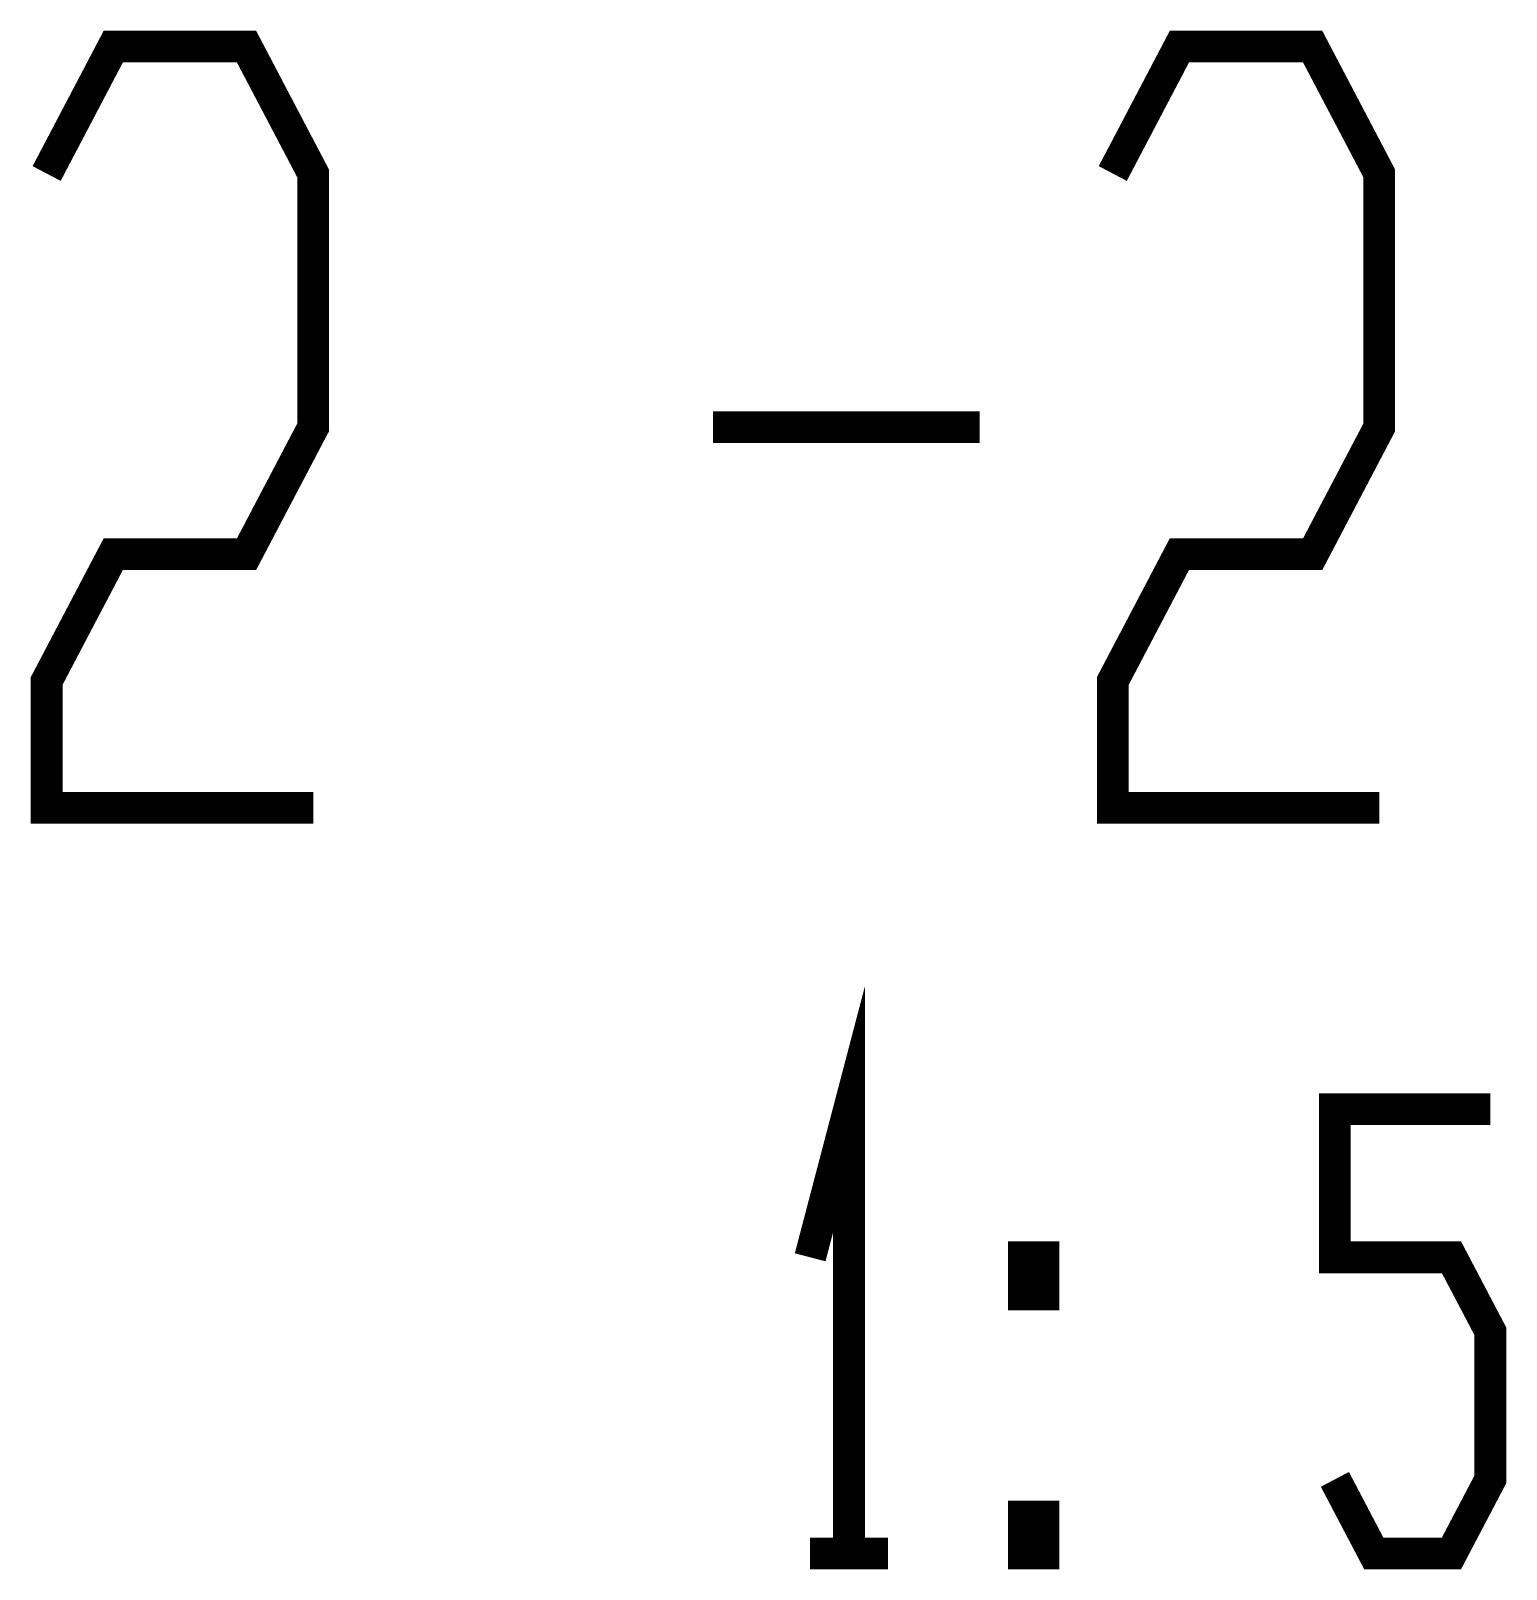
# Model space of a CAD drawing. Header units: millimetres. Extents: x 0 to 1189, y 0 to 841.
# Drawn here: x 196.08 to 207.7, y 398.04 to 410.17 of the extents above; entities that cross this region are included whole.
import ezdxf

# ---------------------------------------------------------------- set-up
doc = ezdxf.new("R2010")
doc.units = ezdxf.units.MM
doc.header["$LTSCALE"] = 65.395
doc.layers.get('0').update_dxf_attribs({"linetype": 'CONTINUOUS'})

msp = doc.modelspace()

# ---------------------------------------------------------------- linework, layer by layer
at = {"color": 2, "linetype": 'CONTINUOUS', "const_width": 0.25}
for points in [[(196.2030883, 409.0427034), (196.7280836, 410.0426927), (197.7780924, 410.0426927), (198.3030877, 409.0427034), (198.3030877, 407.0426884), (197.7780924, 406.0426991), (196.7280836, 406.0426991), (196.2030883, 405.0427097), (196.2030883, 404.0427204), (198.3030877, 404.0427204)], [(204.6030859, 409.0427034), (205.1280812, 410.0426927), (206.17809, 410.0426927), (206.7030853, 409.0427034), (206.7030853, 407.0426884), (206.17809, 406.0426991), (205.1280812, 406.0426991), (204.6030859, 405.0427097), (204.6030859, 404.0427204), (206.7030853, 404.0427204)], [(201.4530959, 407.0426884), (203.5530953, 407.0426884)], [(202.2187178, 400.5010476), (202.5249666, 401.6676958), (202.5249666, 398.1677149)], [(206.3530945, 398.751039), (206.6593432, 398.1677149), (207.2718408, 398.1677149), (207.5780896, 398.751039), (207.5780896, 399.9176872), (207.2718408, 400.5010476), (206.3530945, 400.5010476), (206.3530945, 401.6676958), (207.5780896, 401.6676958)], [(204.0562105, 400.2093855), (203.9030861, 400.2093855), (203.9030861, 400.5010476), (204.0562105, 400.5010476), (204.0562105, 400.2093855)], [(204.0562105, 398.1677149), (203.9030861, 398.1677149), (203.9030861, 398.459377), (204.0562105, 398.459377), (204.0562105, 398.1677149)], [(202.2187178, 398.1677149), (202.8312154, 398.1677149)]]:
    msp.add_lwpolyline(points, dxfattribs=at)

doc.saveas('drawing.dxf')
